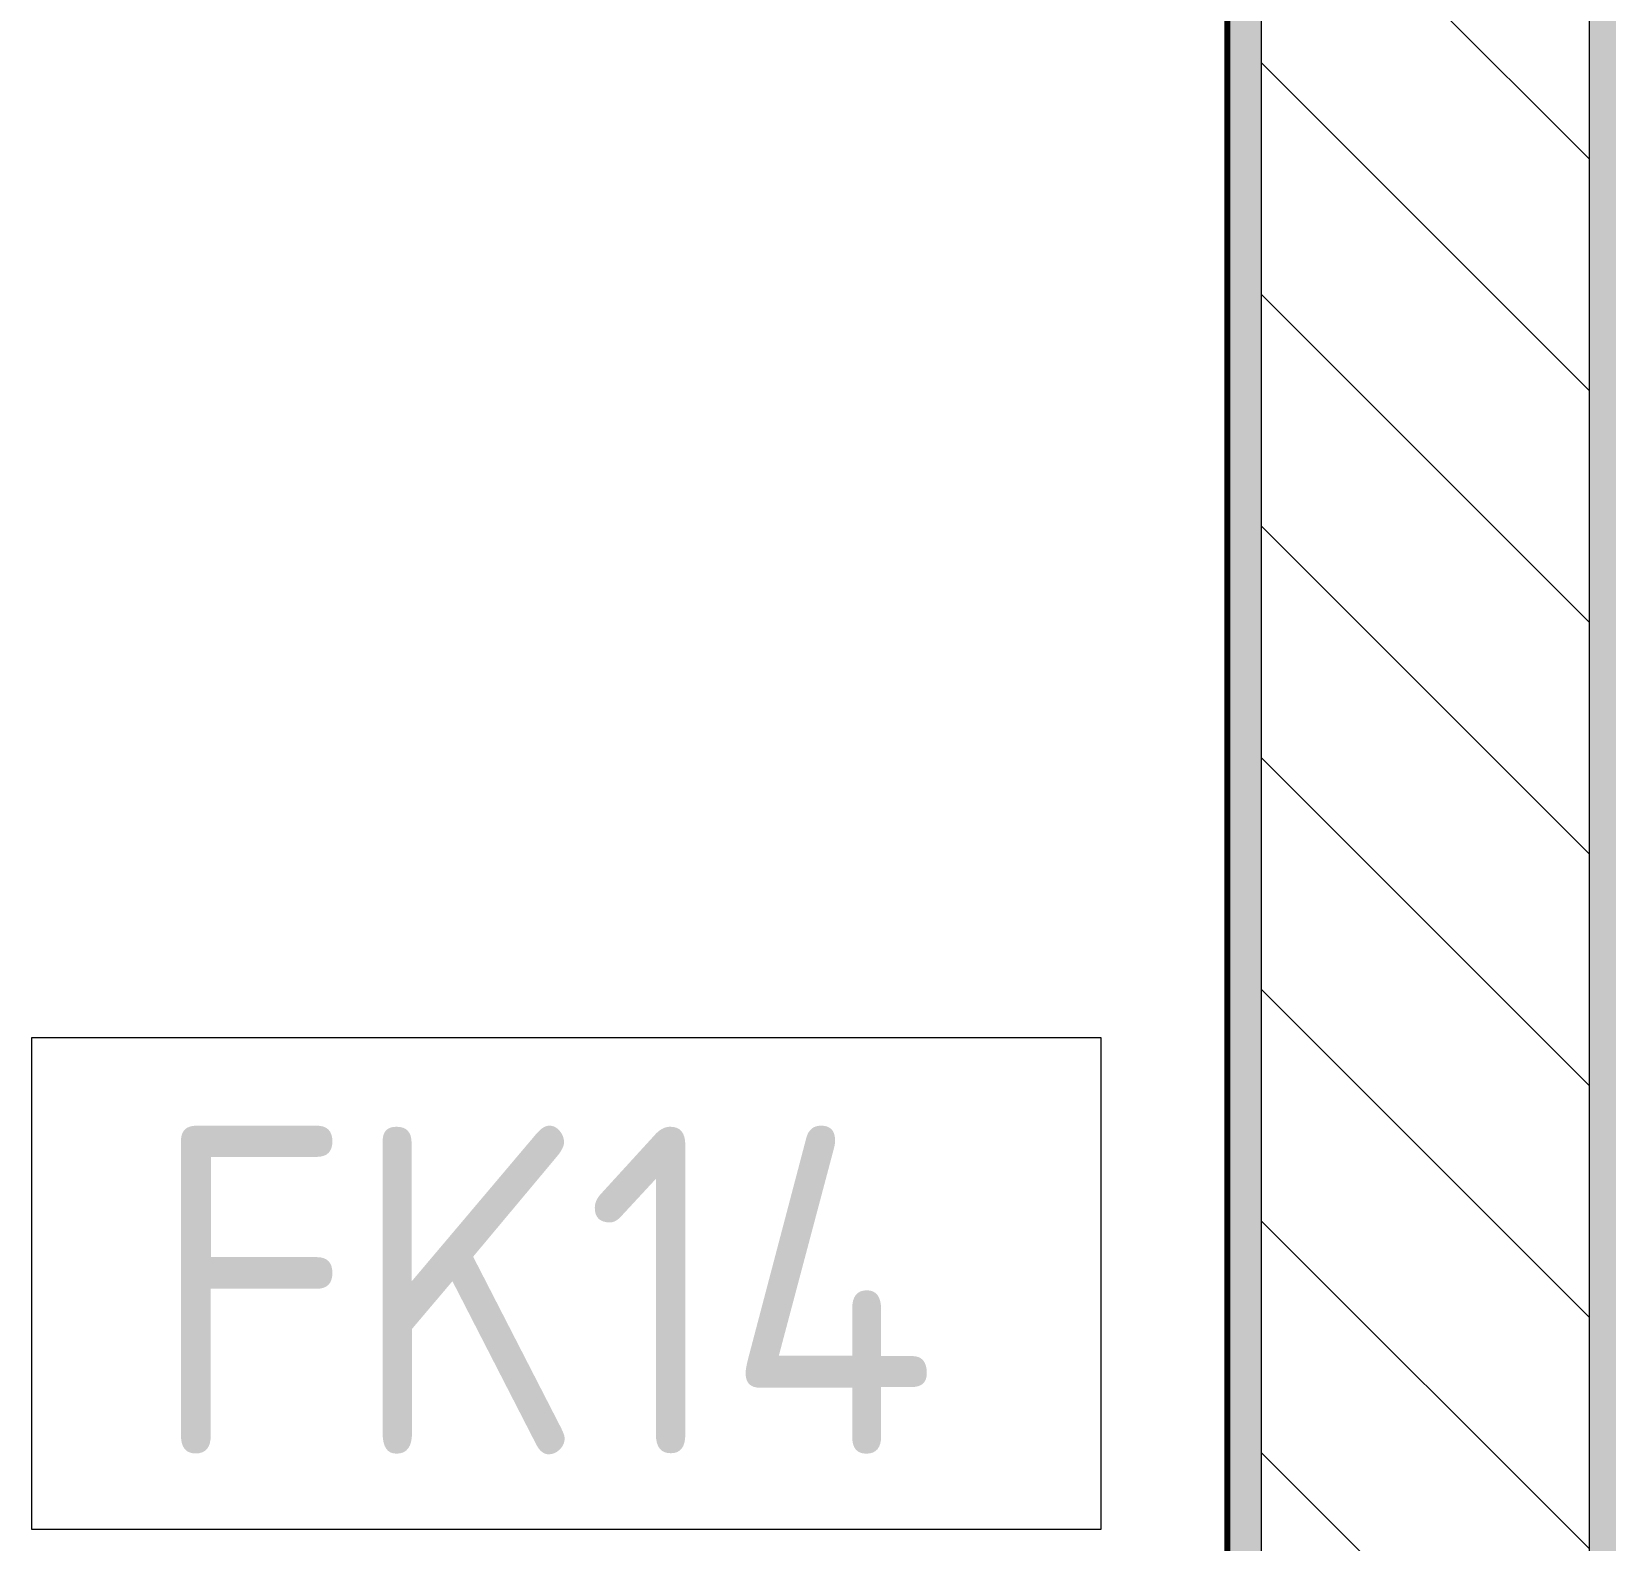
# Model space of a CAD drawing. Header units: millimetres. Extents: x -5426 to 189269, y -8553 to 29000.
# Drawn here: x 24080 to 25041, y 713 to 1634 of the extents above; entities that cross this region are included whole.
import ezdxf

# ---------------------------------------------------------------- set-up
doc = ezdxf.new("R2010")
doc.units = ezdxf.units.MM
for name, color, linetype, lineweight in [('A-WALL', 7, 'Continuous', 9), ('A-WALL-IDEN', 7, 'Continuous', 9), ('I-WALL', 7, 'Continuous', 9)]:
    doc.layers.add(name, color=color, linetype=linetype, lineweight=lineweight)
doc.layers.add('I-WALL-3', color=7, linetype='Continuous', lineweight=9, true_color=0xc0c0c0)
doc.layers.add('I-WALL-6', color=7, linetype='Continuous', lineweight=80, true_color=0xff80c0)
doc.styles.add('GOST Common_1', font='GOST_Common.ttf', dxfattribs={"width": 0.9, "height": 200})
pattern_1 = [(0, (0, 0), (121.92, 30.48), [10.058, -81.382, 10.058, -81.382, -487.68]), (0, (0, 0), (121.92, 30.48), [-182.88, 10.058, -172.822, 10.058, -81.382, -213.36]), (0, (0, 0), (121.92, 30.48), [-457.2, 10.058, -50.902, 10.058, -142.342]), (120, (45.72, 15.24), (-87.356454, 90.345817), [10.058, -81.382, 10.058, -81.382, -487.68]), (120, (45.72, 15.24), (-87.356454, 90.345817), [-182.88, 10.058, -172.822, 10.058, -81.382, -213.36]), (120, (45.72, 15.24), (-87.356454, 90.345817), [-457.2, 10.058, -50.902, 10.058, -142.342]), (240, (60.96, 76.2), (-34.563546, -120.825817), [10.058, -81.382, 10.058, -81.382, -487.68]), (240, (60.96, 76.2), (-34.563546, -120.825817), [-182.88, 10.058, -172.822, 10.058, -81.382, -213.36]), (240, (60.96, 76.2), (-34.563546, -120.825817), [-457.2, 10.058, -50.902, 10.058, -142.342])]

# ---------------------------------------------------------------- blocks, each defined once
blk = doc.blocks.new('М_стена_0001 - Типоразмер_без рамки-25382661-План отделки стен 3 этажа в осях 1-12')
at = {"layer": 'A-WALL-IDEN'}
for p, q in [((3.2578, 1.5234), (-3.2734, 1.5234)), ((-3.2734, 1.5234), (-3.2734, -1.4766)), ((3.2578, -1.4766), (3.2578, 1.5234)), ((-3.2734, -1.4766), (3.2578, -1.4766))]:
    blk.add_line(p, q, dxfattribs=at)

msp = doc.modelspace()

# ---------------------------------------------------------------- hatches: boundary and pattern name
at = {"layer": 'I-WALL'}
h = msp.add_hatch(dxfattribs=at)
h.set_pattern_fill('FP_36', color=256, style=0, pattern_type=2)
h.set_pattern_definition(pattern_1)
h.paths.add_polyline_path([(24830.71, 400), (24830.71, 7700), (24810.71, 7700), (24810.71, 400)])
h = msp.add_hatch(dxfattribs=at)
h.set_pattern_fill('FP_10', color=256, style=0, pattern_type=2)
h.set_pattern_definition([(135, (0, 0), (-70.71068, -70.71068), [])])
h.paths.add_polyline_path([(24830.71, 100), (25030.71, 100), (25030.71, 7700), (24830.71, 7700), (24830.71, 140)])
h = msp.add_hatch(dxfattribs=at)
h.set_pattern_fill('FP_36', color=256, style=0, pattern_type=2)
h.set_pattern_definition(pattern_1)
h.paths.add_polyline_path([(25030.71, 100), (25050.71, 100), (25050.71, 6800), (25030.71, 6800), (25030.71, 261.22)])

# ---------------------------------------------------------------- linework, layer by layer
at = {"layer": 'A-WALL'}
for p, q in [((24810.71, 7680), (24810.71, 400)), ((25030.71, 6900), (25030.71, 100))]:
    msp.add_line(p, q, dxfattribs=at)
at = {"layer": 'I-WALL-3'}
msp.add_line((24830.71, 140), (24830.71, 7700), dxfattribs=at)
at = {"layer": 'I-WALL-6'}
msp.add_line((24809.71, 7679), (24809.71, 140), dxfattribs=at)

# ---------------------------------------------------------------- block references
at = {"layer": 'A-WALL-IDEN', "xscale": 99.99999999999993, "yscale": 99.99999999999993, "zscale": 99.99999999999993}
msp.add_blockref('М_стена_0001 - Типоразмер_без рамки-25382661-План отделки стен 3 этажа в осях 1-12', (24406.97, 867.67), dxfattribs=at)

# ---------------------------------------------------------------- texts
at = {"layer": 'A-WALL-IDEN', "insert": (24152.48, 965.7), "char_height": 200, "width": 627.7213, "attachment_point": 1, "style": 'GOST Common_1'}
msp.add_mtext('FK14', dxfattribs=at)

doc.saveas('drawing.dxf')
